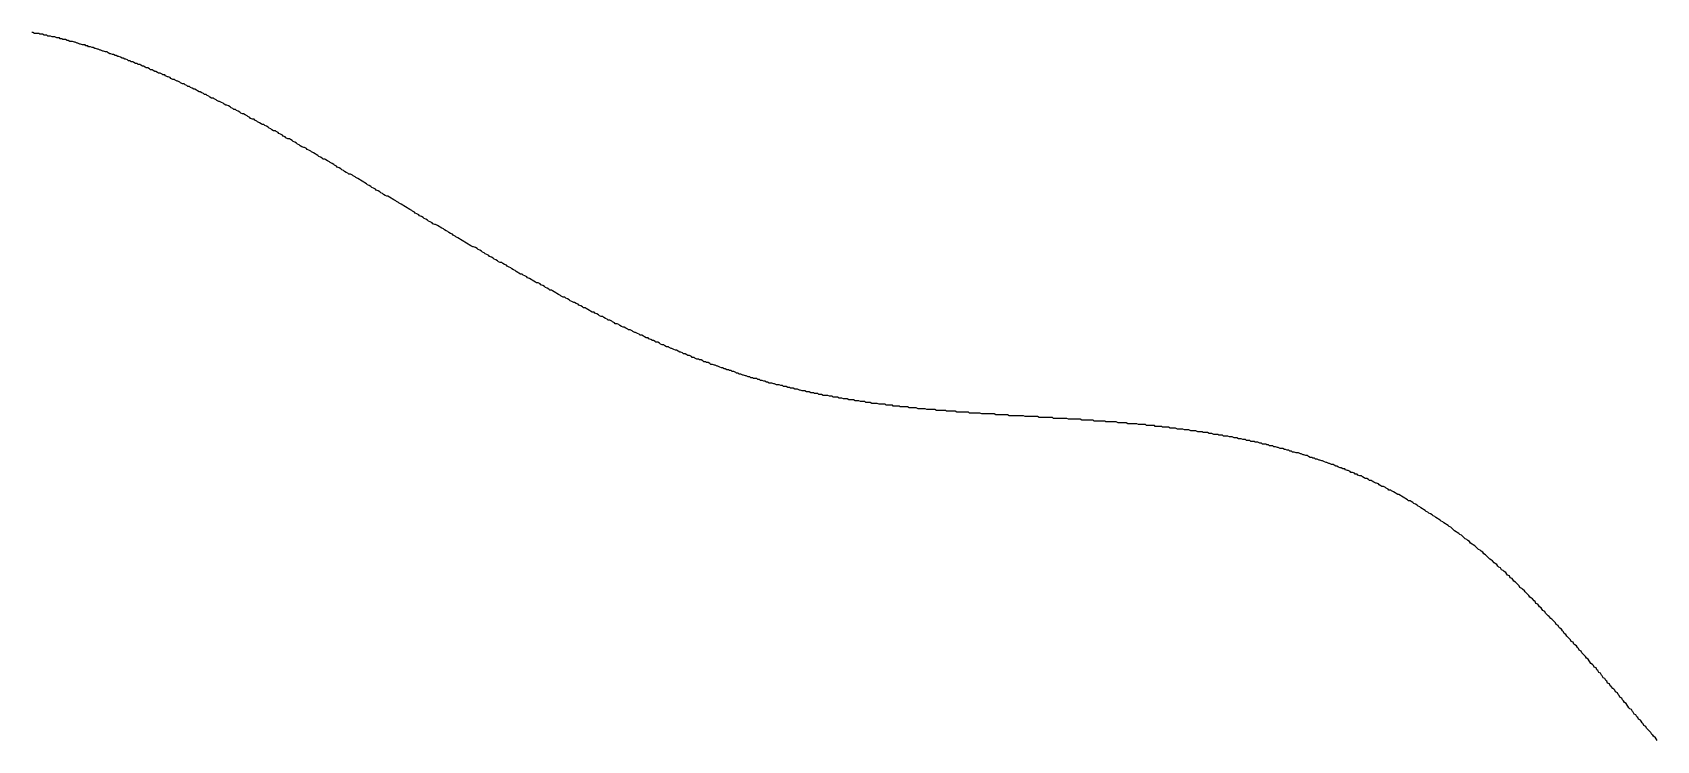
# Model space of a CAD drawing. Header units: millimetres. Extents: x 289 to 9778, y -894 to 6380.
# Drawn here: x 7105.2 to 7123.54, y -502.32 to -494.32 of the extents above; entities that cross this region are included whole.
import ezdxf

# ---------------------------------------------------------------- set-up
doc = ezdxf.new("R2010")
doc.units = ezdxf.units.MM

msp = doc.modelspace()

# ---------------------------------------------------------------- linework, layer by layer
msp.add_polyline3d([(7123.55, -502.323, 0), (7123.54, -502.303, 0), (7123.53, -502.293, 0), (7123.51, -502.273, 0), (7123.5, -502.263, 0), (7123.49, -502.253, 0), (7123.48, -502.233, 0), (7123.47, -502.223, 0), (7123.45, -502.203, 0), (7123.44, -502.193, 0), (7123.43, -502.183, 0), (7123.42, -502.163, 0), (7123.4, -502.153, 0), (7123.39, -502.133, 0), (7123.38, -502.123, 0), (7123.37, -502.103, 0), (7123.36, -502.093, 0), (7123.34, -502.083, 0), (7123.33, -502.063, 0), (7123.32, -502.053, 0), (7123.31, -502.033, 0), (7123.29, -502.023, 0), (7123.28, -502.003, 0), (7123.27, -501.993, 0), (7123.26, -501.973, 0), (7123.24, -501.963, 0), (7123.23, -501.953, 0), (7123.22, -501.933, 0), (7123.21, -501.923, 0), (7123.2, -501.903, 0), (7123.18, -501.893, 0), (7123.17, -501.873, 0), (7123.16, -501.863, 0), (7123.15, -501.843, 0), (7123.13, -501.833, 0), (7123.12, -501.813, 0), (7123.11, -501.803, 0), (7123.1, -501.783, 0), (7123.08, -501.773, 0), (7123.07, -501.753, 0), (7123.06, -501.743, 0), (7123.05, -501.733, 0), (7123.03, -501.713, 0), (7123.02, -501.703, 0), (7123.01, -501.683, 0), (7122.99, -501.673, 0), (7122.98, -501.653, 0), (7122.97, -501.643, 0), (7122.96, -501.623, 0), (7122.94, -501.613, 0), (7122.93, -501.593, 0), (7122.92, -501.583, 0), (7122.91, -501.563, 0), (7122.89, -501.553, 0), (7122.88, -501.533, 0), (7122.87, -501.523, 0), (7122.86, -501.503, 0), (7122.84, -501.493, 0), (7122.83, -501.473, 0), (7122.82, -501.463, 0), (7122.8, -501.453, 0), (7122.79, -501.433, 0), (7122.78, -501.423, 0), (7122.77, -501.403, 0), (7122.75, -501.393, 0), (7122.74, -501.373, 0), (7122.73, -501.363, 0), (7122.71, -501.343, 0), (7122.7, -501.333, 0), (7122.69, -501.313, 0), (7122.67, -501.303, 0), (7122.66, -501.283, 0), (7122.65, -501.273, 0), (7122.64, -501.253, 0), (7122.62, -501.243, 0), (7122.61, -501.233, 0), (7122.6, -501.213, 0), (7122.58, -501.203, 0), (7122.57, -501.183, 0), (7122.56, -501.173, 0), (7122.54, -501.153, 0), (7122.53, -501.143, 0), (7122.52, -501.123, 0), (7122.5, -501.113, 0), (7122.49, -501.093, 0), (7122.48, -501.083, 0), (7122.47, -501.063, 0), (7122.45, -501.053, 0), (7122.44, -501.043, 0), (7122.43, -501.023, 0), (7122.41, -501.013, 0), (7122.4, -500.993, 0), (7122.39, -500.983, 0), (7122.37, -500.963, 0), (7122.36, -500.953, 0), (7122.35, -500.943, 0), (7122.33, -500.923, 0), (7122.32, -500.913, 0), (7122.3, -500.893, 0), (7122.29, -500.883, 0), (7122.28, -500.863, 0), (7122.26, -500.853, 0), (7122.25, -500.843, 0), (7122.24, -500.823, 0), (7122.22, -500.813, 0), (7122.21, -500.793, 0), (7122.2, -500.783, 0), (7122.18, -500.773, 0), (7122.17, -500.753, 0), (7122.16, -500.743, 0), (7122.14, -500.723, 0), (7122.13, -500.713, 0), (7122.11, -500.703, 0), (7122.1, -500.683, 0), (7122.09, -500.673, 0), (7122.07, -500.653, 0), (7122.06, -500.643, 0), (7122.05, -500.633, 0), (7122.03, -500.613, 0), (7122.02, -500.603, 0), (7122, -500.593, 0), (7121.99, -500.573, 0), (7121.98, -500.563, 0), (7121.96, -500.543, 0), (7121.95, -500.533, 0), (7121.93, -500.523, 0), (7121.92, -500.503, 0), (7121.91, -500.493, 0), (7121.89, -500.483, 0), (7121.88, -500.463, 0), (7121.86, -500.453, 0), (7121.85, -500.443, 0), (7121.84, -500.423, 0), (7121.82, -500.413, 0), (7121.81, -500.403, 0), (7121.79, -500.393, 0), (7121.78, -500.373, 0), (7121.76, -500.363, 0), (7121.75, -500.353, 0), (7121.74, -500.333, 0), (7121.72, -500.323, 0), (7121.71, -500.313, 0), (7121.69, -500.293, 0), (7121.68, -500.283, 0), (7121.66, -500.273, 0), (7121.65, -500.263, 0), (7121.63, -500.243, 0), (7121.62, -500.233, 0), (7121.61, -500.223, 0), (7121.59, -500.213, 0), (7121.58, -500.193, 0), (7121.56, -500.183, 0), (7121.55, -500.173, 0), (7121.53, -500.163, 0), (7121.52, -500.153, 0), (7121.5, -500.133, 0), (7121.49, -500.123, 0), (7121.47, -500.113, 0), (7121.46, -500.103, 0), (7121.44, -500.093, 0), (7121.43, -500.073, 0), (7121.41, -500.063, 0), (7121.4, -500.053, 0), (7121.38, -500.043, 0), (7121.37, -500.033, 0), (7121.35, -500.013, 0), (7121.34, -500.003, 0), (7121.32, -499.993, 0), (7121.31, -499.983, 0), (7121.29, -499.973, 0), (7121.28, -499.963, 0), (7121.26, -499.953, 0), (7121.25, -499.943, 0), (7121.23, -499.923, 0), (7121.22, -499.913, 0), (7121.2, -499.903, 0), (7121.19, -499.893, 0), (7121.17, -499.883, 0), (7121.16, -499.873, 0), (7121.14, -499.863, 0), (7121.13, -499.853, 0), (7121.11, -499.843, 0), (7121.1, -499.833, 0), (7121.08, -499.823, 0), (7121.07, -499.813, 0), (7121.05, -499.803, 0), (7121.04, -499.793, 0), (7121.02, -499.783, 0), (7121.01, -499.773, 0), (7120.99, -499.763, 0), (7120.97, -499.753, 0), (7120.96, -499.743, 0), (7120.94, -499.733, 0), (7120.93, -499.723, 0), (7120.91, -499.713, 0), (7120.9, -499.703, 0), (7120.88, -499.693, 0), (7120.87, -499.683, 0), (7120.85, -499.673, 0), (7120.84, -499.663, 0), (7120.82, -499.653, 0), (7120.8, -499.643, 0), (7120.79, -499.633, 0), (7120.77, -499.623, 0), (7120.76, -499.613, 0), (7120.74, -499.613, 0), (7120.73, -499.603, 0), (7120.71, -499.593, 0), (7120.7, -499.583, 0), (7120.68, -499.573, 0), (7120.66, -499.563, 0), (7120.65, -499.553, 0), (7120.63, -499.543, 0), (7120.62, -499.543, 0), (7120.6, -499.533, 0), (7120.59, -499.523, 0), (7120.57, -499.513, 0), (7120.55, -499.503, 0), (7120.54, -499.493, 0), (7120.52, -499.493, 0), (7120.51, -499.483, 0), (7120.49, -499.473, 0), (7120.48, -499.463, 0), (7120.46, -499.453, 0), (7120.44, -499.453, 0), (7120.43, -499.443, 0), (7120.41, -499.433, 0), (7120.4, -499.423, 0), (7120.38, -499.413, 0), (7120.37, -499.413, 0), (7120.35, -499.403, 0), (7120.33, -499.393, 0), (7120.32, -499.383, 0), (7120.3, -499.383, 0), (7120.29, -499.373, 0), (7120.27, -499.363, 0), (7120.25, -499.363, 0), (7120.24, -499.353, 0), (7120.22, -499.343, 0), (7120.21, -499.333, 0), (7120.19, -499.333, 0), (7120.17, -499.323, 0), (7120.16, -499.313, 0), (7120.14, -499.313, 0), (7120.13, -499.303, 0), (7120.11, -499.293, 0), (7120.09, -499.293, 0), (7120.08, -499.283, 0), (7120.06, -499.273, 0), (7120.05, -499.273, 0), (7120.03, -499.263, 0), (7120.02, -499.253, 0), (7120, -499.253, 0), (7119.98, -499.243, 0), (7119.97, -499.243, 0), (7119.95, -499.233, 0), (7119.93, -499.223, 0), (7119.92, -499.223, 0), (7119.9, -499.213, 0), (7119.89, -499.203, 0), (7119.87, -499.203, 0), (7119.85, -499.193, 0), (7119.84, -499.193, 0), (7119.82, -499.183, 0), (7119.81, -499.183, 0), (7119.79, -499.173, 0), (7119.77, -499.163, 0), (7119.76, -499.163, 0), (7119.74, -499.153, 0), (7119.73, -499.153, 0), (7119.71, -499.143, 0), (7119.69, -499.143, 0), (7119.68, -499.133, 0), (7119.66, -499.133, 0), (7119.65, -499.123, 0), (7119.63, -499.123, 0), (7119.61, -499.113, 0), (7119.6, -499.103, 0), (7119.58, -499.103, 0), (7119.56, -499.093, 0), (7119.55, -499.093, 0), (7119.53, -499.083, 0), (7119.52, -499.083, 0), (7119.5, -499.073, 0), (7119.48, -499.073, 0), (7119.47, -499.073, 0), (7119.45, -499.063, 0), (7119.43, -499.063, 0), (7119.42, -499.053, 0), (7119.4, -499.053, 0), (7119.39, -499.043, 0), (7119.37, -499.043, 0), (7119.35, -499.033, 0), (7119.34, -499.033, 0), (7119.32, -499.023, 0), (7119.31, -499.023, 0), (7119.29, -499.023, 0), (7119.27, -499.013, 0), (7119.26, -499.013, 0), (7119.24, -499.003, 0), (7119.22, -499.003, 0), (7119.21, -498.993, 0), (7119.19, -498.993, 0), (7119.17, -498.993, 0), (7119.16, -498.983, 0), (7119.14, -498.983, 0), (7119.13, -498.973, 0), (7119.11, -498.973, 0), (7119.09, -498.973, 0), (7119.08, -498.963, 0), (7119.06, -498.963, 0), (7119.04, -498.953, 0), (7119.03, -498.953, 0), (7119.01, -498.953, 0), (7119, -498.943, 0), (7118.98, -498.943, 0), (7118.96, -498.943, 0), (7118.95, -498.933, 0), (7118.93, -498.933, 0), (7118.91, -498.933, 0), (7118.9, -498.923, 0), (7118.88, -498.923, 0), (7118.87, -498.923, 0), (7118.85, -498.913, 0), (7118.83, -498.913, 0), (7118.82, -498.913, 0), (7118.8, -498.903, 0), (7118.78, -498.903, 0), (7118.77, -498.903, 0), (7118.75, -498.893, 0), (7118.73, -498.893, 0), (7118.72, -498.893, 0), (7118.7, -498.883, 0), (7118.69, -498.883, 0), (7118.67, -498.883, 0), (7118.65, -498.883, 0), (7118.64, -498.873, 0), (7118.62, -498.873, 0), (7118.6, -498.873, 0), (7118.59, -498.863, 0), (7118.57, -498.863, 0), (7118.55, -498.863, 0), (7118.54, -498.863, 0), (7118.52, -498.853, 0), (7118.51, -498.853, 0), (7118.49, -498.853, 0), (7118.47, -498.843, 0), (7118.46, -498.843, 0), (7118.44, -498.843, 0), (7118.42, -498.843, 0), (7118.41, -498.833, 0), (7118.39, -498.833, 0), (7118.37, -498.833, 0), (7118.36, -498.833, 0), (7118.34, -498.823, 0), (7118.32, -498.823, 0), (7118.31, -498.823, 0), (7118.29, -498.823, 0), (7118.28, -498.823, 0), (7118.26, -498.813, 0), (7118.24, -498.813, 0), (7118.23, -498.813, 0), (7118.21, -498.813, 0), (7118.19, -498.803, 0), (7118.18, -498.803, 0), (7118.16, -498.803, 0), (7118.14, -498.803, 0), (7118.13, -498.803, 0), (7118.11, -498.793, 0), (7118.1, -498.793, 0), (7118.08, -498.793, 0), (7118.06, -498.793, 0), (7118.05, -498.793, 0), (7118.03, -498.783, 0), (7118.01, -498.783, 0), (7118, -498.783, 0), (7117.98, -498.783, 0), (7117.96, -498.783, 0), (7117.95, -498.773, 0), (7117.93, -498.773, 0), (7117.91, -498.773, 0), (7117.9, -498.773, 0), (7117.88, -498.773, 0), (7117.87, -498.763, 0), (7117.85, -498.763, 0), (7117.83, -498.763, 0), (7117.82, -498.763, 0), (7117.8, -498.763, 0), (7117.78, -498.763, 0), (7117.77, -498.753, 0), (7117.75, -498.753, 0), (7117.73, -498.753, 0), (7117.72, -498.753, 0), (7117.7, -498.753, 0), (7117.69, -498.753, 0), (7117.67, -498.743, 0), (7117.65, -498.743, 0), (7117.64, -498.743, 0), (7117.62, -498.743, 0), (7117.6, -498.743, 0), (7117.59, -498.743, 0), (7117.57, -498.743, 0), (7117.55, -498.733, 0), (7117.54, -498.733, 0), (7117.52, -498.733, 0), (7117.5, -498.733, 0), (7117.49, -498.733, 0), (7117.47, -498.733, 0), (7117.46, -498.733, 0), (7117.44, -498.723, 0), (7117.42, -498.723, 0), (7117.41, -498.723, 0), (7117.39, -498.723, 0), (7117.37, -498.723, 0), (7117.36, -498.723, 0), (7117.34, -498.723, 0), (7117.32, -498.723, 0), (7117.31, -498.713, 0), (7117.29, -498.713, 0), (7117.28, -498.713, 0), (7117.26, -498.713, 0), (7117.24, -498.713, 0), (7117.23, -498.713, 0), (7117.21, -498.713, 0), (7117.19, -498.713, 0), (7117.18, -498.703, 0), (7117.16, -498.703, 0), (7117.14, -498.703, 0), (7117.13, -498.703, 0), (7117.11, -498.703, 0), (7117.09, -498.703, 0), (7117.08, -498.703, 0), (7117.06, -498.703, 0), (7117.05, -498.703, 0), (7117.03, -498.693, 0), (7117.01, -498.693, 0), (7117, -498.693, 0), (7116.98, -498.693, 0), (7116.96, -498.693, 0), (7116.95, -498.693, 0), (7116.93, -498.693, 0), (7116.91, -498.693, 0), (7116.9, -498.693, 0), (7116.88, -498.683, 0), (7116.87, -498.683, 0), (7116.85, -498.683, 0), (7116.83, -498.683, 0), (7116.82, -498.683, 0), (7116.8, -498.683, 0), (7116.78, -498.683, 0), (7116.77, -498.683, 0), (7116.75, -498.683, 0), (7116.73, -498.683, 0), (7116.72, -498.673, 0), (7116.7, -498.673, 0), (7116.68, -498.673, 0), (7116.67, -498.673, 0), (7116.65, -498.673, 0), (7116.64, -498.673, 0), (7116.62, -498.673, 0), (7116.6, -498.673, 0), (7116.59, -498.673, 0), (7116.57, -498.673, 0), (7116.55, -498.663, 0), (7116.54, -498.663, 0), (7116.52, -498.663, 0), (7116.5, -498.663, 0), (7116.49, -498.663, 0), (7116.47, -498.663, 0), (7116.46, -498.663, 0), (7116.44, -498.663, 0), (7116.42, -498.663, 0), (7116.41, -498.663, 0), (7116.39, -498.653, 0), (7116.37, -498.653, 0), (7116.36, -498.653, 0), (7116.34, -498.653, 0), (7116.32, -498.653, 0), (7116.31, -498.653, 0), (7116.29, -498.653, 0), (7116.28, -498.653, 0), (7116.26, -498.653, 0), (7116.24, -498.653, 0), (7116.23, -498.653, 0), (7116.21, -498.643, 0), (7116.19, -498.643, 0), (7116.18, -498.643, 0), (7116.16, -498.643, 0), (7116.14, -498.643, 0), (7116.13, -498.643, 0), (7116.11, -498.643, 0), (7116.1, -498.643, 0), (7116.08, -498.643, 0), (7116.06, -498.633, 0), (7116.05, -498.633, 0), (7116.03, -498.633, 0), (7116.01, -498.633, 0), (7116, -498.633, 0), (7115.98, -498.633, 0), (7115.96, -498.633, 0), (7115.95, -498.633, 0), (7115.93, -498.633, 0), (7115.92, -498.633, 0), (7115.9, -498.623, 0), (7115.88, -498.623, 0), (7115.87, -498.623, 0), (7115.85, -498.623, 0), (7115.83, -498.623, 0), (7115.82, -498.623, 0), (7115.8, -498.623, 0), (7115.78, -498.623, 0), (7115.77, -498.613, 0), (7115.75, -498.613, 0), (7115.74, -498.613, 0), (7115.72, -498.613, 0), (7115.7, -498.613, 0), (7115.69, -498.613, 0), (7115.67, -498.613, 0), (7115.65, -498.613, 0), (7115.64, -498.613, 0), (7115.62, -498.603, 0), (7115.61, -498.603, 0), (7115.59, -498.603, 0), (7115.57, -498.603, 0), (7115.56, -498.603, 0), (7115.54, -498.603, 0), (7115.52, -498.603, 0), (7115.51, -498.593, 0), (7115.49, -498.593, 0), (7115.47, -498.593, 0), (7115.46, -498.593, 0), (7115.44, -498.593, 0), (7115.43, -498.593, 0), (7115.41, -498.593, 0), (7115.39, -498.583, 0), (7115.38, -498.583, 0), (7115.36, -498.583, 0), (7115.34, -498.583, 0), (7115.33, -498.583, 0), (7115.31, -498.583, 0), (7115.3, -498.583, 0), (7115.28, -498.573, 0), (7115.26, -498.573, 0), (7115.25, -498.573, 0), (7115.23, -498.573, 0), (7115.21, -498.573, 0), (7115.2, -498.573, 0), (7115.18, -498.563, 0), (7115.17, -498.563, 0), (7115.15, -498.563, 0), (7115.13, -498.563, 0), (7115.12, -498.563, 0), (7115.1, -498.563, 0), (7115.08, -498.553, 0), (7115.07, -498.553, 0), (7115.05, -498.553, 0), (7115.04, -498.553, 0), (7115.02, -498.553, 0), (7115, -498.553, 0), (7114.99, -498.543, 0), (7114.97, -498.543, 0), (7114.95, -498.543, 0), (7114.94, -498.543, 0), (7114.92, -498.543, 0), (7114.91, -498.533, 0), (7114.89, -498.533, 0), (7114.87, -498.533, 0), (7114.86, -498.533, 0), (7114.84, -498.533, 0), (7114.83, -498.523, 0), (7114.81, -498.523, 0), (7114.79, -498.523, 0), (7114.78, -498.523, 0), (7114.76, -498.523, 0), (7114.74, -498.513, 0), (7114.73, -498.513, 0), (7114.71, -498.513, 0), (7114.7, -498.513, 0), (7114.68, -498.513, 0), (7114.66, -498.503, 0), (7114.65, -498.503, 0), (7114.63, -498.503, 0), (7114.61, -498.503, 0), (7114.6, -498.493, 0), (7114.58, -498.493, 0), (7114.57, -498.493, 0), (7114.55, -498.493, 0), (7114.53, -498.483, 0), (7114.52, -498.483, 0), (7114.5, -498.483, 0), (7114.49, -498.483, 0), (7114.47, -498.473, 0), (7114.45, -498.473, 0), (7114.44, -498.473, 0), (7114.42, -498.473, 0), (7114.4, -498.463, 0), (7114.39, -498.463, 0), (7114.37, -498.463, 0), (7114.36, -498.463, 0), (7114.34, -498.453, 0), (7114.32, -498.453, 0), (7114.31, -498.453, 0), (7114.29, -498.443, 0), (7114.28, -498.443, 0), (7114.26, -498.443, 0), (7114.24, -498.443, 0), (7114.23, -498.433, 0), (7114.21, -498.433, 0), (7114.2, -498.433, 0), (7114.18, -498.423, 0), (7114.16, -498.423, 0), (7114.15, -498.423, 0), (7114.13, -498.423, 0), (7114.11, -498.413, 0), (7114.1, -498.413, 0), (7114.08, -498.413, 0), (7114.07, -498.403, 0), (7114.05, -498.403, 0), (7114.03, -498.403, 0), (7114.02, -498.393, 0), (7114, -498.393, 0), (7113.99, -498.393, 0), (7113.97, -498.383, 0), (7113.95, -498.383, 0), (7113.94, -498.383, 0), (7113.92, -498.373, 0), (7113.91, -498.373, 0), (7113.89, -498.373, 0), (7113.87, -498.363, 0), (7113.86, -498.363, 0), (7113.84, -498.353, 0), (7113.83, -498.353, 0), (7113.81, -498.353, 0), (7113.79, -498.343, 0), (7113.78, -498.343, 0), (7113.76, -498.343, 0), (7113.75, -498.333, 0), (7113.73, -498.333, 0), (7113.71, -498.323, 0), (7113.7, -498.323, 0), (7113.68, -498.323, 0), (7113.67, -498.313, 0), (7113.65, -498.313, 0), (7113.63, -498.303, 0), (7113.62, -498.303, 0), (7113.6, -498.303, 0), (7113.58, -498.293, 0), (7113.57, -498.293, 0), (7113.55, -498.283, 0), (7113.54, -498.283, 0), (7113.52, -498.283, 0), (7113.5, -498.273, 0), (7113.49, -498.273, 0), (7113.47, -498.263, 0), (7113.46, -498.263, 0), (7113.44, -498.253, 0), (7113.42, -498.253, 0), (7113.41, -498.243, 0), (7113.39, -498.243, 0), (7113.38, -498.233, 0), (7113.36, -498.233, 0), (7113.34, -498.233, 0), (7113.33, -498.223, 0), (7113.31, -498.223, 0), (7113.3, -498.213, 0), (7113.28, -498.213, 0), (7113.26, -498.203, 0), (7113.25, -498.203, 0), (7113.23, -498.193, 0), (7113.22, -498.193, 0), (7113.2, -498.183, 0), (7113.18, -498.183, 0), (7113.17, -498.173, 0), (7113.15, -498.173, 0), (7113.14, -498.163, 0), (7113.12, -498.153, 0), (7113.1, -498.153, 0), (7113.09, -498.143, 0), (7113.07, -498.143, 0), (7113.06, -498.133, 0), (7113.04, -498.133, 0), (7113.02, -498.123, 0), (7113.01, -498.123, 0), (7112.99, -498.113, 0), (7112.98, -498.113, 0), (7112.96, -498.103, 0), (7112.94, -498.093, 0), (7112.93, -498.093, 0), (7112.91, -498.083, 0), (7112.9, -498.083, 0), (7112.88, -498.073, 0), (7112.86, -498.073, 0), (7112.85, -498.063, 0), (7112.83, -498.053, 0), (7112.81, -498.053, 0), (7112.8, -498.043, 0), (7112.78, -498.043, 0), (7112.77, -498.033, 0), (7112.75, -498.023, 0), (7112.73, -498.023, 0), (7112.72, -498.013, 0), (7112.7, -498.013, 0), (7112.68, -498.003, 0), (7112.67, -497.993, 0), (7112.65, -497.993, 0), (7112.64, -497.983, 0), (7112.62, -497.973, 0), (7112.6, -497.973, 0), (7112.59, -497.963, 0), (7112.57, -497.953, 0), (7112.55, -497.953, 0), (7112.54, -497.943, 0), (7112.52, -497.933, 0), (7112.51, -497.933, 0), (7112.49, -497.923, 0), (7112.47, -497.913, 0), (7112.46, -497.913, 0), (7112.44, -497.903, 0), (7112.42, -497.893, 0), (7112.41, -497.893, 0), (7112.39, -497.883, 0), (7112.38, -497.873, 0), (7112.36, -497.873, 0), (7112.34, -497.863, 0), (7112.33, -497.853, 0), (7112.31, -497.853, 0), (7112.29, -497.843, 0), (7112.28, -497.833, 0), (7112.26, -497.823, 0), (7112.24, -497.823, 0), (7112.23, -497.813, 0), (7112.21, -497.803, 0), (7112.2, -497.803, 0), (7112.18, -497.793, 0), (7112.16, -497.783, 0), (7112.15, -497.773, 0), (7112.13, -497.773, 0), (7112.11, -497.763, 0), (7112.1, -497.753, 0), (7112.08, -497.743, 0), (7112.06, -497.743, 0), (7112.05, -497.733, 0), (7112.03, -497.723, 0), (7112.01, -497.713, 0), (7112, -497.713, 0), (7111.98, -497.703, 0), (7111.97, -497.693, 0), (7111.95, -497.683, 0), (7111.93, -497.683, 0), (7111.92, -497.673, 0), (7111.9, -497.663, 0), (7111.88, -497.653, 0), (7111.87, -497.653, 0), (7111.85, -497.643, 0), (7111.83, -497.633, 0), (7111.82, -497.623, 0), (7111.8, -497.613, 0), (7111.78, -497.613, 0), (7111.77, -497.603, 0), (7111.75, -497.593, 0), (7111.74, -497.583, 0), (7111.72, -497.573, 0), (7111.7, -497.573, 0), (7111.69, -497.563, 0), (7111.67, -497.553, 0), (7111.65, -497.543, 0), (7111.64, -497.533, 0), (7111.62, -497.533, 0), (7111.6, -497.523, 0), (7111.59, -497.513, 0), (7111.57, -497.503, 0), (7111.55, -497.493, 0), (7111.54, -497.483, 0), (7111.52, -497.483, 0), (7111.5, -497.473, 0), (7111.49, -497.463, 0), (7111.47, -497.453, 0), (7111.45, -497.443, 0), (7111.44, -497.433, 0), (7111.42, -497.433, 0), (7111.41, -497.423, 0), (7111.39, -497.413, 0), (7111.37, -497.403, 0), (7111.36, -497.393, 0), (7111.34, -497.383, 0), (7111.32, -497.373, 0), (7111.31, -497.373, 0), (7111.29, -497.363, 0), (7111.27, -497.353, 0), (7111.26, -497.343, 0), (7111.24, -497.333, 0), (7111.22, -497.323, 0), (7111.21, -497.313, 0), (7111.19, -497.313, 0), (7111.17, -497.303, 0), (7111.16, -497.293, 0), (7111.14, -497.283, 0), (7111.12, -497.273, 0), (7111.11, -497.263, 0), (7111.09, -497.253, 0), (7111.07, -497.243, 0), (7111.06, -497.233, 0), (7111.04, -497.233, 0), (7111.03, -497.223, 0), (7111.01, -497.213, 0), (7110.99, -497.203, 0), (7110.98, -497.193, 0), (7110.96, -497.183, 0), (7110.94, -497.173, 0), (7110.93, -497.163, 0), (7110.91, -497.153, 0), (7110.89, -497.153, 0), (7110.88, -497.143, 0), (7110.86, -497.133, 0), (7110.84, -497.123, 0), (7110.83, -497.113, 0), (7110.81, -497.103, 0), (7110.79, -497.093, 0), (7110.78, -497.083, 0), (7110.76, -497.073, 0), (7110.74, -497.063, 0), (7110.73, -497.053, 0), (7110.71, -497.053, 0), (7110.69, -497.043, 0), (7110.68, -497.033, 0), (7110.66, -497.023, 0), (7110.65, -497.013, 0), (7110.63, -497.003, 0), (7110.61, -496.993, 0), (7110.6, -496.983, 0), (7110.58, -496.973, 0), (7110.56, -496.963, 0), (7110.55, -496.953, 0), (7110.53, -496.943, 0), (7110.51, -496.933, 0), (7110.5, -496.923, 0), (7110.48, -496.923, 0), (7110.46, -496.913, 0), (7110.45, -496.903, 0), (7110.43, -496.893, 0), (7110.41, -496.883, 0), (7110.4, -496.873, 0), (7110.38, -496.863, 0), (7110.36, -496.853, 0), (7110.35, -496.843, 0), (7110.33, -496.833, 0), (7110.31, -496.823, 0), (7110.3, -496.813, 0), (7110.28, -496.803, 0), (7110.27, -496.793, 0), (7110.25, -496.783, 0), (7110.23, -496.773, 0), (7110.22, -496.763, 0), (7110.2, -496.753, 0), (7110.18, -496.743, 0), (7110.17, -496.743, 0), (7110.15, -496.733, 0), (7110.13, -496.723, 0), (7110.12, -496.713, 0), (7110.1, -496.703, 0), (7110.08, -496.693, 0), (7110.07, -496.683, 0), (7110.05, -496.673, 0), (7110.03, -496.663, 0), (7110.02, -496.653, 0), (7110, -496.643, 0), (7109.98, -496.633, 0), (7109.97, -496.623, 0), (7109.95, -496.613, 0), (7109.94, -496.603, 0), (7109.92, -496.593, 0), (7109.9, -496.583, 0), (7109.89, -496.573, 0), (7109.87, -496.563, 0), (7109.85, -496.553, 0), (7109.84, -496.543, 0), (7109.82, -496.533, 0), (7109.8, -496.523, 0), (7109.79, -496.513, 0), (7109.77, -496.503, 0), (7109.75, -496.493, 0), (7109.74, -496.493, 0), (7109.72, -496.483, 0), (7109.71, -496.473, 0), (7109.69, -496.463, 0), (7109.67, -496.453, 0), (7109.66, -496.443, 0), (7109.64, -496.433, 0), (7109.62, -496.423, 0), (7109.61, -496.413, 0), (7109.59, -496.403, 0), (7109.57, -496.393, 0), (7109.56, -496.383, 0), (7109.54, -496.373, 0), (7109.52, -496.363, 0), (7109.51, -496.353, 0), (7109.49, -496.343, 0), (7109.48, -496.333, 0), (7109.46, -496.323, 0), (7109.44, -496.313, 0), (7109.43, -496.303, 0), (7109.41, -496.293, 0), (7109.39, -496.283, 0), (7109.38, -496.273, 0), (7109.36, -496.263, 0), (7109.34, -496.253, 0), (7109.33, -496.243, 0), (7109.31, -496.233, 0), (7109.3, -496.223, 0), (7109.28, -496.213, 0), (7109.26, -496.203, 0), (7109.25, -496.193, 0), (7109.23, -496.183, 0), (7109.21, -496.173, 0), (7109.2, -496.173, 0), (7109.18, -496.163, 0), (7109.16, -496.153, 0), (7109.15, -496.143, 0), (7109.13, -496.133, 0), (7109.12, -496.123, 0), (7109.1, -496.113, 0), (7109.08, -496.103, 0), (7109.07, -496.093, 0), (7109.05, -496.083, 0), (7109.03, -496.073, 0), (7109.02, -496.063, 0), (7109, -496.053, 0), (7108.98, -496.043, 0), (7108.97, -496.033, 0), (7108.95, -496.023, 0), (7108.94, -496.013, 0), (7108.92, -496.003, 0), (7108.9, -495.993, 0), (7108.89, -495.983, 0), (7108.87, -495.973, 0), (7108.85, -495.963, 0), (7108.84, -495.953, 0), (7108.82, -495.943, 0), (7108.81, -495.933, 0), (7108.79, -495.923, 0), (7108.77, -495.923, 0), (7108.76, -495.913, 0), (7108.74, -495.903, 0), (7108.72, -495.893, 0), (7108.71, -495.883, 0), (7108.69, -495.873, 0), (7108.68, -495.863, 0), (7108.66, -495.853, 0), (7108.64, -495.843, 0), (7108.63, -495.833, 0), (7108.61, -495.823, 0), (7108.6, -495.813, 0), (7108.58, -495.803, 0), (7108.56, -495.793, 0), (7108.55, -495.783, 0), (7108.53, -495.773, 0), (7108.51, -495.763, 0), (7108.5, -495.753, 0), (7108.48, -495.753, 0), (7108.47, -495.743, 0), (7108.45, -495.733, 0), (7108.43, -495.723, 0), (7108.42, -495.713, 0), (7108.4, -495.703, 0), (7108.39, -495.693, 0), (7108.37, -495.683, 0), (7108.35, -495.673, 0), (7108.34, -495.663, 0), (7108.32, -495.653, 0), (7108.3, -495.643, 0), (7108.29, -495.633, 0), (7108.27, -495.623, 0), (7108.26, -495.623, 0), (7108.24, -495.613, 0), (7108.22, -495.603, 0), (7108.21, -495.593, 0), (7108.19, -495.583, 0), (7108.18, -495.573, 0), (7108.16, -495.563, 0), (7108.14, -495.553, 0), (7108.13, -495.543, 0), (7108.11, -495.533, 0), (7108.1, -495.523, 0), (7108.08, -495.523, 0), (7108.06, -495.513, 0), (7108.05, -495.503, 0), (7108.03, -495.493, 0), (7108.02, -495.483, 0), (7108, -495.473, 0), (7107.98, -495.463, 0), (7107.97, -495.453, 0), (7107.95, -495.443, 0), (7107.94, -495.433, 0), (7107.92, -495.433, 0), (7107.9, -495.423, 0), (7107.89, -495.413, 0), (7107.87, -495.403, 0), (7107.86, -495.393, 0), (7107.84, -495.383, 0), (7107.82, -495.373, 0), (7107.81, -495.363, 0), (7107.79, -495.363, 0), (7107.78, -495.353, 0), (7107.76, -495.343, 0), (7107.74, -495.333, 0), (7107.73, -495.323, 0), (7107.71, -495.313, 0), (7107.7, -495.303, 0), (7107.68, -495.303, 0), (7107.66, -495.293, 0), (7107.65, -495.283, 0), (7107.63, -495.273, 0), (7107.62, -495.263, 0), (7107.6, -495.253, 0), (7107.58, -495.243, 0), (7107.57, -495.243, 0), (7107.55, -495.233, 0), (7107.54, -495.223, 0), (7107.52, -495.213, 0), (7107.5, -495.203, 0), (7107.49, -495.193, 0), (7107.47, -495.193, 0), (7107.46, -495.183, 0), (7107.44, -495.173, 0), (7107.43, -495.163, 0), (7107.41, -495.153, 0), (7107.39, -495.143, 0), (7107.38, -495.143, 0), (7107.36, -495.133, 0), (7107.35, -495.123, 0), (7107.33, -495.113, 0), (7107.31, -495.103, 0), (7107.3, -495.103, 0), (7107.28, -495.093, 0), (7107.27, -495.083, 0), (7107.25, -495.073, 0), (7107.24, -495.063, 0), (7107.22, -495.063, 0), (7107.2, -495.053, 0), (7107.19, -495.043, 0), (7107.17, -495.033, 0), (7107.16, -495.023, 0), (7107.14, -495.023, 0), (7107.13, -495.013, 0), (7107.11, -495.003, 0), (7107.09, -494.993, 0), (7107.08, -494.993, 0), (7107.06, -494.983, 0), (7107.05, -494.973, 0), (7107.03, -494.963, 0), (7107.02, -494.963, 0), (7107, -494.953, 0), (7106.98, -494.943, 0), (7106.97, -494.933, 0), (7106.95, -494.933, 0), (7106.94, -494.923, 0), (7106.92, -494.913, 0), (7106.91, -494.903, 0), (7106.89, -494.903, 0), (7106.87, -494.893, 0), (7106.86, -494.883, 0), (7106.84, -494.873, 0), (7106.83, -494.873, 0), (7106.81, -494.863, 0), (7106.8, -494.853, 0), (7106.78, -494.853, 0), (7106.76, -494.843, 0), (7106.75, -494.833, 0), (7106.73, -494.823, 0), (7106.72, -494.823, 0), (7106.7, -494.813, 0), (7106.69, -494.803, 0), (7106.67, -494.803, 0), (7106.66, -494.793, 0), (7106.64, -494.783, 0), (7106.62, -494.783, 0), (7106.61, -494.773, 0), (7106.59, -494.763, 0), (7106.58, -494.763, 0), (7106.56, -494.753, 0), (7106.55, -494.743, 0), (7106.53, -494.743, 0), (7106.52, -494.733, 0), (7106.5, -494.723, 0), (7106.48, -494.723, 0), (7106.47, -494.713, 0), (7106.45, -494.703, 0), (7106.44, -494.703, 0), (7106.42, -494.693, 0), (7106.41, -494.683, 0), (7106.39, -494.683, 0), (7106.38, -494.673, 0), (7106.36, -494.673, 0), (7106.34, -494.663, 0), (7106.33, -494.653, 0), (7106.31, -494.653, 0), (7106.3, -494.643, 0), (7106.28, -494.643, 0), (7106.27, -494.633, 0), (7106.25, -494.623, 0), (7106.24, -494.623, 0), (7106.22, -494.613, 0), (7106.21, -494.613, 0), (7106.19, -494.603, 0), (7106.17, -494.593, 0), (7106.16, -494.593, 0), (7106.14, -494.583, 0), (7106.13, -494.583, 0), (7106.11, -494.573, 0), (7106.1, -494.573, 0), (7106.08, -494.563, 0), (7106.07, -494.563, 0), (7106.05, -494.553, 0), (7106.04, -494.543, 0), (7106.02, -494.543, 0), (7106, -494.533, 0), (7105.99, -494.533, 0), (7105.97, -494.523, 0), (7105.96, -494.523, 0), (7105.94, -494.513, 0), (7105.93, -494.513, 0), (7105.91, -494.503, 0), (7105.9, -494.503, 0), (7105.88, -494.493, 0), (7105.87, -494.493, 0), (7105.85, -494.483, 0), (7105.83, -494.483, 0), (7105.82, -494.473, 0), (7105.8, -494.473, 0), (7105.79, -494.463, 0), (7105.77, -494.463, 0), (7105.76, -494.463, 0), (7105.74, -494.453, 0), (7105.73, -494.453, 0), (7105.71, -494.443, 0), (7105.7, -494.443, 0), (7105.68, -494.433, 0), (7105.67, -494.433, 0), (7105.65, -494.423, 0), (7105.63, -494.423, 0), (7105.62, -494.423, 0), (7105.6, -494.413, 0), (7105.59, -494.413, 0), (7105.57, -494.403, 0), (7105.56, -494.403, 0), (7105.54, -494.403, 0), (7105.53, -494.393, 0), (7105.51, -494.393, 0), (7105.5, -494.383, 0), (7105.48, -494.383, 0), (7105.47, -494.383, 0), (7105.45, -494.373, 0), (7105.43, -494.373, 0), (7105.42, -494.373, 0), (7105.4, -494.363, 0), (7105.39, -494.363, 0), (7105.37, -494.363, 0), (7105.36, -494.353, 0), (7105.34, -494.353, 0), (7105.33, -494.353, 0), (7105.31, -494.343, 0), (7105.3, -494.343, 0), (7105.28, -494.343, 0), (7105.27, -494.333, 0), (7105.25, -494.333, 0), (7105.24, -494.333, 0), (7105.22, -494.333, 0), (7105.2, -494.323, 0), (7105.19, -494.323, 0)])

doc.saveas('drawing.dxf')
